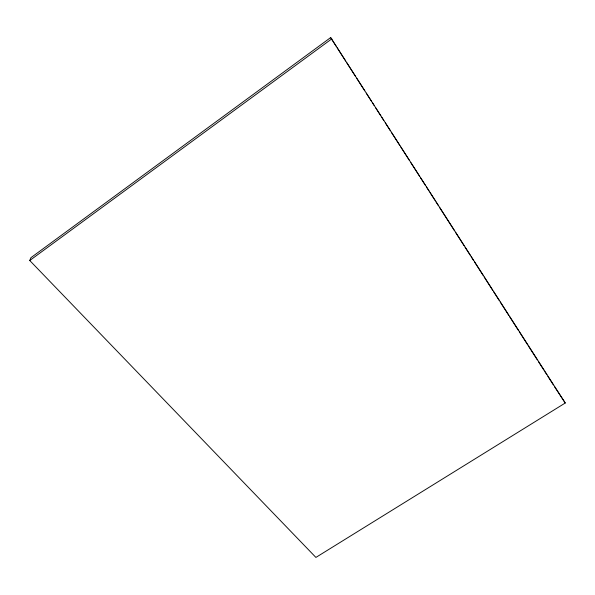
<?xml version="1.0" encoding="UTF-8"?>
<svg xmlns="http://www.w3.org/2000/svg" width="595" height="595" viewBox="0 0 595 595"><rect width="100%" height="100%" fill="white"/><g stroke="black" fill="none" stroke-linecap="round" stroke-linejoin="round"><path stroke-width="0.89" d="M29.75 260.513L30.903 257.702L330.649 37.582L565.25 403.008L315.9 557.418L29.75 260.513L331.824 38.831M565.25 403.008L554.369 386.497M330.649 37.582L336.16 46.187M337.164 47.756L345.695 61.054M346.699 62.616L355.222 75.915M356.732 78.265L364.757 90.782M366.26 93.125L371.28 100.949M372.284 102.519L374.285 105.642M375.795 107.992L380.807 115.817M381.812 117.379L383.82 120.51M385.322 122.853L390.342 130.677M391.339 132.246L399.87 145.544M400.874 147.106L409.397 160.405M410.907 162.755L419.43 176.053M420.434 177.615L425.455 185.439M426.459 187.008L428.965 190.921M429.969 192.483L434.982 200.307M435.986 201.869L438.493 205.781M439.497 207.343L454.543 230.815M455.547 232.377L464.078 245.675M465.082 247.245L470.095 255.069M471.099 256.631L473.605 260.543M474.609 262.105L483.14 275.403M484.144 276.972L492.667 290.271M493.671 291.833L499.19 300.438M500.194 302.007L508.718 315.305M509.722 316.867L518.252 330.166M519.256 331.735L527.78 345.033M528.784 346.595L537.315 359.893M538.319 361.463L543.837 370.068M544.834 371.63L546.842 374.761M547.846 376.323L553.365 384.928"/></g></svg>
